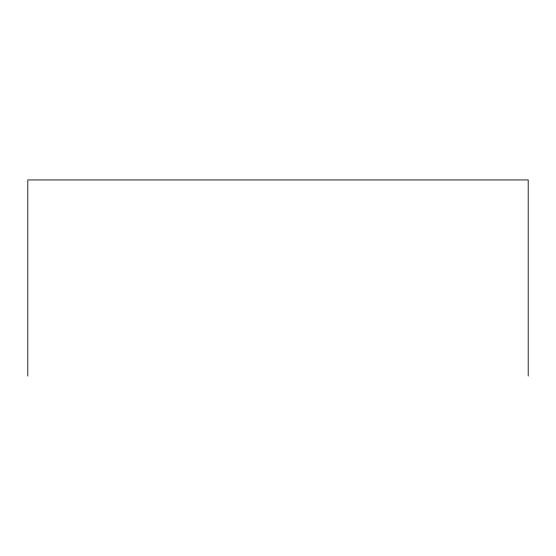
<?xml version="1.0" encoding="UTF-8"?>
<svg xmlns="http://www.w3.org/2000/svg" width="556" height="556" viewBox="0 0 556 556"><rect width="100%" height="100%" fill="white"/><g stroke="black" fill="none" stroke-linecap="round" stroke-linejoin="round"><path stroke-width="0.83" d="M528.2 376.065L528.2 179.935L27.8 179.935L27.8 376.065"/></g></svg>
